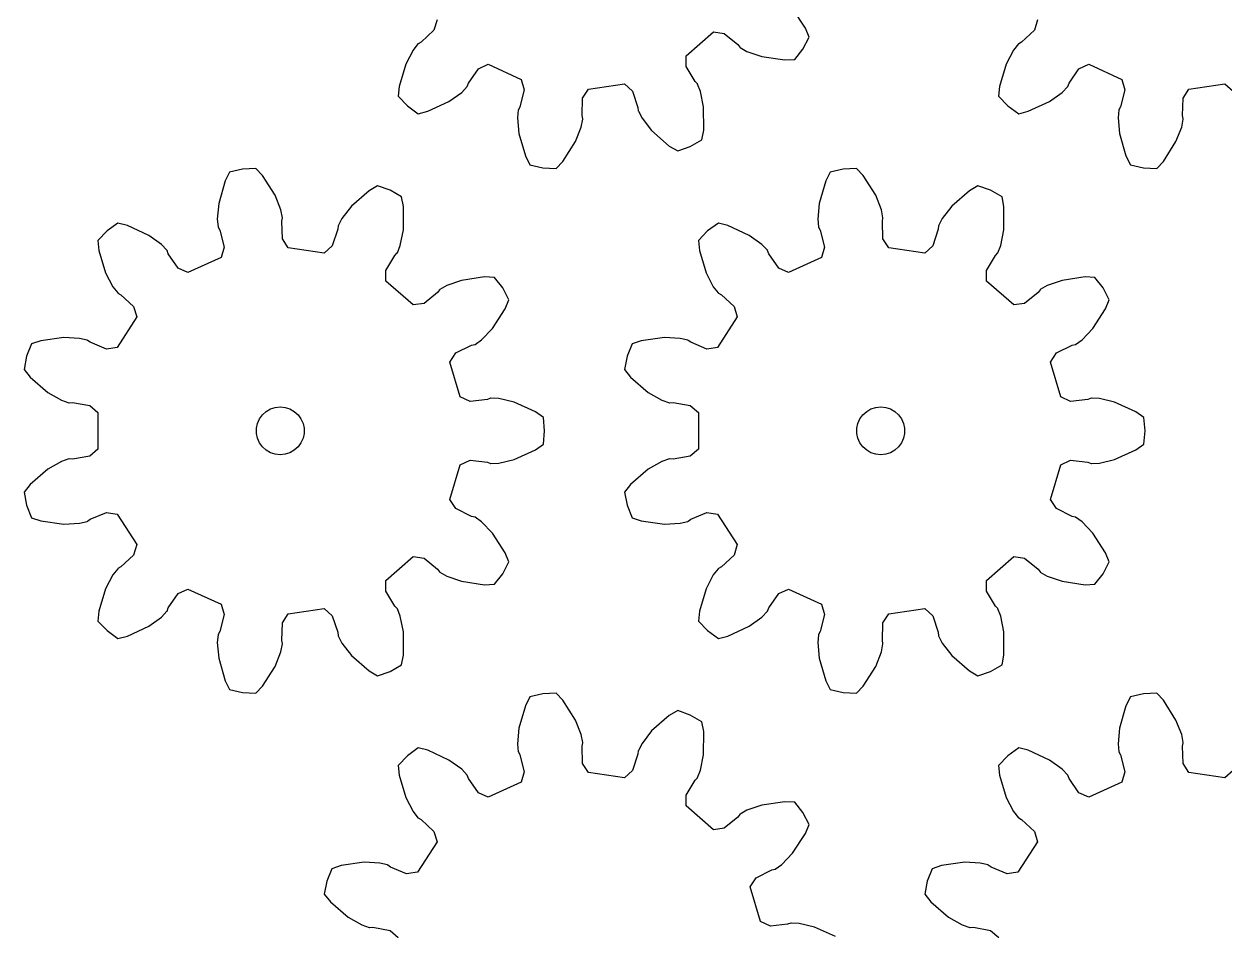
# Model space of a CAD drawing. Extents: x 0 to 183, y 0 to 230.
# Drawn here: x 0 to 75.2, y 116.5 to 173.3 of the extents above; entities that cross this region are included whole.
import ezdxf

# ---------------------------------------------------------------- set-up
doc = ezdxf.new("R2010")
doc.units = 0

msp = doc.modelspace()

# ---------------------------------------------------------------- linework, layer by layer
for p, q in [((48.912, 173.019), (48.116, 174.247)), ((25.853, 173.531), (25.658, 172.884)), ((49.142, 172.45), (48.912, 173.019)), ((63.445, 173.531), (63.249, 172.884)), ((25.658, 172.884), (24.857, 172.143)), ((41.446, 171.289), (43.167, 172.78)), ((43.167, 172.78), (43.835, 172.679)), ((43.835, 172.679), (44.683, 171.992)), ((48.76, 171.708), (49.142, 172.45)), ((63.249, 172.884), (62.449, 172.143)), ((24.351, 171.635), (23.898, 170.765)), ((24.661, 172.027), (24.351, 171.635)), ((24.674, 172.038), (24.661, 172.027)), ((24.857, 172.143), (24.674, 172.038)), ((44.683, 171.992), (44.812, 171.826)), ((44.812, 171.826), (44.826, 171.814)), ((44.826, 171.814), (45.257, 171.563)), ((45.257, 171.563), (46.183, 171.239)), ((48.244, 171.052), (48.76, 171.708)), ((61.943, 171.635), (61.49, 170.765)), ((62.253, 172.027), (61.943, 171.635)), ((62.266, 172.038), (62.253, 172.027)), ((62.449, 172.143), (62.266, 172.038)), ((23.898, 170.765), (23.481, 169.362)), ((28.448, 170.466), (29.06, 170.752)), ((29.06, 170.752), (31.131, 169.806)), ((41.451, 170.613), (41.446, 171.289)), ((46.183, 171.239), (47.631, 171.025)), ((47.631, 171.025), (48.244, 171.052)), ((61.49, 170.765), (61.073, 169.362)), ((66.039, 170.466), (66.652, 170.752)), ((66.652, 170.752), (68.723, 169.806)), ((27.828, 169.568), (28.448, 170.466)), ((42.011, 169.676), (41.451, 170.613)), ((65.42, 169.568), (66.039, 170.466)), ((23.481, 169.362), (23.42, 168.751)), ((27.398, 168.995), (27.741, 169.358)), ((27.741, 169.358), (27.75, 169.373)), ((27.75, 169.373), (27.828, 169.568)), ((31.131, 169.806), (31.317, 169.156)), ((34.971, 168.63), (35.332, 169.202)), ((35.332, 169.202), (37.586, 169.526)), ((37.586, 169.526), (38.093, 169.079)), ((42.157, 169.524), (42.011, 169.676)), ((42.166, 169.51), (42.157, 169.524)), ((42.353, 169.047), (42.166, 169.51)), ((61.073, 169.362), (61.012, 168.751)), ((64.989, 168.995), (65.333, 169.358)), ((65.333, 169.358), (65.342, 169.373)), ((65.342, 169.373), (65.42, 169.568)), ((68.723, 169.806), (68.909, 169.156)), ((72.563, 168.63), (72.924, 169.202)), ((72.924, 169.202), (75.178, 169.526)), ((75.178, 169.526), (75.685, 169.079)), ((23.42, 168.751), (23.996, 168.147)), ((25.272, 167.81), (26.6, 168.423)), ((26.6, 168.423), (27.398, 168.995)), ((31.317, 169.156), (31.044, 168.1)), ((34.935, 167.54), (34.971, 168.63)), ((38.093, 169.079), (38.435, 168.043)), ((42.543, 168.084), (42.353, 169.047)), ((61.012, 168.751), (61.588, 168.147)), ((62.863, 167.81), (64.192, 168.423)), ((64.192, 168.423), (64.989, 168.995)), ((68.909, 169.156), (68.636, 168.1)), ((72.527, 167.54), (72.563, 168.63)), ((23.996, 168.147), (24.676, 167.663)), ((24.676, 167.663), (25.272, 167.81)), ((30.942, 167.896), (30.893, 167.399)), ((30.947, 167.913), (30.942, 167.896)), ((31.044, 168.1), (30.947, 167.913)), ((38.435, 168.043), (38.454, 167.834)), ((38.454, 167.834), (38.459, 167.817)), ((38.459, 167.817), (38.686, 167.372)), ((42.548, 166.621), (42.543, 168.084)), ((61.588, 168.147), (62.267, 167.663)), ((62.267, 167.663), (62.863, 167.81)), ((68.534, 167.896), (68.484, 167.399)), ((68.539, 167.913), (68.534, 167.896)), ((68.636, 168.1), (68.539, 167.913)), ((30.893, 167.399), (30.983, 166.422)), ((34.883, 166.825), (34.976, 167.316)), ((34.976, 167.333), (34.935, 167.54)), ((34.976, 167.316), (34.976, 167.333)), ((38.686, 167.372), (39.29, 166.599)), ((68.484, 167.399), (68.574, 166.422)), ((72.475, 166.825), (72.567, 167.316)), ((72.567, 167.333), (72.527, 167.54)), ((72.567, 167.316), (72.567, 167.333)), ((30.983, 166.422), (31.39, 165.016)), ((34.522, 165.913), (34.883, 166.825)), ((39.29, 166.599), (40.392, 165.636)), ((42.434, 166.018), (42.548, 166.621)), ((68.574, 166.422), (68.981, 165.016)), ((72.113, 165.913), (72.475, 166.825)), ((33.735, 164.679), (34.522, 165.913)), ((40.392, 165.636), (40.923, 165.327)), ((40.923, 165.327), (41.711, 165.6)), ((41.711, 165.6), (42.434, 166.018)), ((71.327, 164.679), (72.113, 165.913)), ((31.39, 165.016), (31.669, 164.47)), ((33.313, 164.233), (33.735, 164.679)), ((68.981, 165.016), (69.261, 164.47)), ((70.905, 164.233), (71.327, 164.679)), ((12.873, 163.997), (12.594, 163.45)), ((13.684, 164.194), (12.873, 163.997)), ((14.517, 164.233), (13.684, 164.194)), ((14.939, 163.787), (14.517, 164.233)), ((31.669, 164.47), (32.48, 164.273)), ((32.48, 164.273), (33.313, 164.233)), ((50.465, 163.997), (50.185, 163.45)), ((51.276, 164.194), (50.465, 163.997)), ((52.109, 164.233), (51.276, 164.194)), ((52.531, 163.787), (52.109, 164.233)), ((69.261, 164.47), (70.071, 164.273)), ((70.071, 164.273), (70.905, 164.233)), ((12.594, 163.45), (12.187, 162.045)), ((15.726, 162.554), (14.939, 163.787)), ((50.185, 163.45), (49.778, 162.045)), ((53.318, 162.554), (52.531, 163.787)), ((16.087, 161.641), (15.726, 162.554)), ((21.597, 162.83), (20.494, 161.868)), ((22.127, 163.139), (21.597, 162.83)), ((22.916, 162.866), (22.127, 163.139)), ((23.638, 162.449), (22.916, 162.866)), ((23.752, 161.846), (23.638, 162.449)), ((53.679, 161.641), (53.318, 162.554)), ((59.188, 162.83), (58.086, 161.868)), ((59.719, 163.139), (59.188, 162.83)), ((60.507, 162.866), (59.719, 163.139)), ((61.23, 162.449), (60.507, 162.866)), ((61.344, 161.846), (61.23, 162.449)), ((12.187, 162.045), (12.097, 161.068)), ((16.18, 161.151), (16.087, 161.641)), ((20.494, 161.868), (19.891, 161.095)), ((23.747, 160.383), (23.752, 161.846)), ((49.778, 162.045), (49.689, 161.068)), ((53.772, 161.151), (53.679, 161.641)), ((58.086, 161.868), (57.482, 161.095)), ((61.338, 160.383), (61.344, 161.846)), ((12.097, 161.068), (12.146, 160.571)), ((16.139, 160.927), (16.18, 161.133)), ((16.175, 159.836), (16.139, 160.927)), ((16.18, 161.133), (16.18, 161.151)), ((19.891, 161.095), (19.663, 160.65)), ((49.689, 161.068), (49.738, 160.571)), ((53.731, 160.927), (53.772, 161.133)), ((53.767, 159.836), (53.731, 160.927)), ((53.772, 161.133), (53.772, 161.151)), ((57.482, 161.095), (57.255, 160.65)), ((5.2, 160.319), (4.624, 159.715)), ((5.88, 160.803), (5.2, 160.319)), ((6.476, 160.656), (5.88, 160.803)), ((7.805, 160.044), (6.476, 160.656)), ((12.146, 160.571), (12.151, 160.554)), ((12.151, 160.554), (12.248, 160.367)), ((12.248, 160.367), (12.521, 159.311)), ((19.639, 160.423), (19.298, 159.387)), ((19.658, 160.633), (19.639, 160.423)), ((19.663, 160.65), (19.658, 160.633)), ((23.557, 159.42), (23.747, 160.383)), ((42.792, 160.319), (42.216, 159.715)), ((43.471, 160.803), (42.792, 160.319)), ((44.068, 160.656), (43.471, 160.803)), ((45.396, 160.044), (44.068, 160.656)), ((49.738, 160.571), (49.743, 160.554)), ((49.743, 160.554), (49.84, 160.367)), ((49.84, 160.367), (50.113, 159.311)), ((57.231, 160.423), (56.889, 159.387)), ((57.25, 160.633), (57.231, 160.423)), ((57.255, 160.65), (57.25, 160.633)), ((61.149, 159.42), (61.338, 160.383)), ((4.624, 159.715), (4.685, 159.104)), ((8.602, 159.472), (7.805, 160.044)), ((8.945, 159.109), (8.602, 159.472)), ((16.536, 159.265), (16.175, 159.836)), ((19.298, 159.387), (18.79, 158.941)), ((23.37, 158.957), (23.557, 159.42)), ((42.216, 159.715), (42.277, 159.104)), ((46.193, 159.472), (45.396, 160.044)), ((46.537, 159.109), (46.193, 159.472)), ((54.128, 159.265), (53.767, 159.836)), ((56.889, 159.387), (56.382, 158.941)), ((60.962, 158.957), (61.149, 159.42)), ((4.685, 159.104), (5.102, 157.702)), ((8.955, 159.094), (8.945, 159.109)), ((9.032, 158.898), (8.955, 159.094)), ((9.652, 158), (9.032, 158.898)), ((12.336, 158.661), (10.264, 157.715)), ((12.521, 159.311), (12.336, 158.661)), ((18.79, 158.941), (16.536, 159.265)), ((22.656, 157.854), (23.215, 158.79)), ((23.215, 158.79), (23.361, 158.942)), ((23.361, 158.942), (23.37, 158.957)), ((42.277, 159.104), (42.694, 157.702)), ((46.546, 159.094), (46.537, 159.109)), ((46.624, 158.898), (46.546, 159.094)), ((47.243, 158), (46.624, 158.898)), ((49.927, 158.661), (47.856, 157.715)), ((50.113, 159.311), (49.927, 158.661)), ((56.382, 158.941), (54.128, 159.265)), ((60.247, 157.854), (60.806, 158.79)), ((60.806, 158.79), (60.952, 158.942)), ((60.952, 158.942), (60.962, 158.957)), ((10.264, 157.715), (9.652, 158)), ((47.856, 157.715), (47.243, 158)), ((5.102, 157.702), (5.555, 156.832)), ((22.65, 157.178), (22.656, 157.854)), ((24.371, 155.687), (22.65, 157.178)), ((27.387, 157.228), (26.461, 156.904)), ((28.835, 157.442), (27.387, 157.228)), ((29.448, 157.415), (28.835, 157.442)), ((29.964, 156.759), (29.448, 157.415)), ((42.694, 157.702), (43.147, 156.832)), ((60.242, 157.178), (60.247, 157.854)), ((61.963, 155.687), (60.242, 157.178)), ((64.979, 157.228), (64.053, 156.904)), ((66.427, 157.442), (64.979, 157.228)), ((67.04, 157.415), (66.427, 157.442)), ((67.556, 156.759), (67.04, 157.415)), ((5.555, 156.832), (5.865, 156.44)), ((5.865, 156.44), (5.879, 156.429)), ((5.879, 156.429), (6.061, 156.324)), ((25.887, 156.475), (25.04, 155.788)), ((26.017, 156.641), (25.887, 156.475)), ((26.03, 156.652), (26.017, 156.641)), ((26.461, 156.904), (26.03, 156.652)), ((30.346, 156.017), (29.964, 156.759)), ((43.147, 156.832), (43.457, 156.44)), ((43.457, 156.44), (43.47, 156.429)), ((43.47, 156.429), (43.653, 156.324)), ((63.479, 156.475), (62.631, 155.788)), ((63.608, 156.641), (63.479, 156.475)), ((63.621, 156.652), (63.608, 156.641)), ((64.053, 156.904), (63.621, 156.652)), ((67.938, 156.017), (67.556, 156.759)), ((6.061, 156.324), (6.862, 155.583)), ((25.04, 155.788), (24.371, 155.687)), ((30.116, 155.448), (30.346, 156.017)), ((43.653, 156.324), (44.454, 155.583)), ((62.631, 155.788), (61.963, 155.687)), ((67.708, 155.448), (67.938, 156.017)), ((7.057, 154.936), (5.826, 153.02)), ((6.862, 155.583), (7.057, 154.936)), ((29.321, 154.22), (30.116, 155.448)), ((44.649, 154.936), (43.418, 153.02)), ((44.454, 155.583), (44.649, 154.936)), ((66.912, 154.22), (67.708, 155.448)), ((28.641, 153.512), (29.321, 154.22)), ((66.232, 153.512), (66.912, 154.22)), ((1.049, 153.447), (0.468, 153.248)), ((2.498, 153.649), (1.049, 153.447)), ((3.478, 153.599), (2.498, 153.649)), ((3.963, 153.48), (3.478, 153.599)), ((3.979, 153.472), (3.963, 153.48)), ((4.15, 153.35), (3.979, 153.472)), ((28.233, 153.224), (28.641, 153.512)), ((38.641, 153.447), (38.06, 153.248)), ((40.09, 153.649), (38.641, 153.447)), ((41.069, 153.599), (40.09, 153.649)), ((41.554, 153.48), (41.069, 153.599)), ((41.57, 153.472), (41.554, 153.48)), ((41.741, 153.35), (41.57, 153.472)), ((65.825, 153.224), (66.232, 153.512)), ((0.468, 153.248), (0.158, 152.473)), ((5.156, 152.929), (4.15, 153.35)), ((5.826, 153.02), (5.156, 152.929)), ((26.666, 152.117), (27.035, 152.683)), ((27.035, 152.683), (28.012, 153.168)), ((28.012, 153.168), (28.217, 153.217)), ((28.217, 153.217), (28.233, 153.224)), ((38.06, 153.248), (37.75, 152.473)), ((42.748, 152.929), (41.741, 153.35)), ((43.418, 153.02), (42.748, 152.929)), ((64.257, 152.117), (64.627, 152.683)), ((64.627, 152.683), (65.604, 153.168)), ((65.604, 153.168), (65.809, 153.217)), ((65.809, 153.217), (65.825, 153.224)), ((0.158, 152.473), (0, 151.654)), ((27.307, 149.932), (26.666, 152.117)), ((37.75, 152.473), (37.592, 151.654)), ((64.899, 149.932), (64.257, 152.117)), ((0, 151.654), (0.381, 151.173)), ((0.381, 151.173), (1.491, 150.219)), ((37.592, 151.654), (37.973, 151.173)), ((37.973, 151.173), (39.082, 150.219)), ((1.491, 150.219), (2.342, 149.731)), ((2.342, 149.731), (2.815, 149.57)), ((27.924, 149.656), (27.307, 149.932)), ((29.008, 149.775), (27.924, 149.656)), ((29.207, 149.845), (29.008, 149.775)), ((29.224, 149.848), (29.207, 149.845)), ((29.723, 149.826), (29.224, 149.848)), ((30.678, 149.598), (29.723, 149.826)), ((39.082, 150.219), (39.934, 149.731)), ((39.934, 149.731), (40.406, 149.57)), ((65.516, 149.656), (64.899, 149.932)), ((66.6, 149.775), (65.516, 149.656)), ((66.799, 149.845), (66.6, 149.775)), ((66.816, 149.848), (66.799, 149.845)), ((67.315, 149.826), (66.816, 149.848)), ((68.269, 149.598), (67.315, 149.826)), ((2.815, 149.57), (2.832, 149.567)), ((2.832, 149.567), (3.042, 149.578)), ((3.042, 149.578), (4.116, 149.387)), ((4.116, 149.387), (4.63, 148.949)), ((4.63, 148.949), (4.63, 146.671)), ((14.925, 148.814), (15.158, 149.024)), ((15.158, 149.024), (15.429, 149.18)), ((15.429, 149.18), (15.728, 149.277)), ((15.728, 149.277), (16.04, 149.31)), ((16.04, 149.31), (16.351, 149.277)), ((16.351, 149.277), (16.65, 149.18)), ((16.65, 149.18), (16.921, 149.024)), ((16.921, 149.024), (17.154, 148.814)), ((32.011, 148.995), (30.678, 149.598)), ((32.512, 148.641), (32.011, 148.995)), ((40.406, 149.57), (40.424, 149.567)), ((40.424, 149.567), (40.634, 149.578)), ((40.634, 149.578), (41.708, 149.387)), ((41.708, 149.387), (42.222, 148.949)), ((42.222, 148.949), (42.222, 146.671)), ((52.516, 148.814), (52.75, 149.024)), ((52.75, 149.024), (53.021, 149.18)), ((53.021, 149.18), (53.319, 149.277)), ((53.319, 149.277), (53.631, 149.31)), ((53.631, 149.31), (53.943, 149.277)), ((53.943, 149.277), (54.241, 149.18)), ((54.241, 149.18), (54.513, 149.024)), ((54.513, 149.024), (54.746, 148.814)), ((69.603, 148.995), (68.269, 149.598)), ((70.104, 148.641), (69.603, 148.995)), ((14.548, 147.967), (14.613, 148.274)), ((14.613, 148.274), (14.74, 148.56)), ((14.74, 148.56), (14.925, 148.814)), ((17.154, 148.814), (17.339, 148.56)), ((17.339, 148.56), (17.466, 148.274)), ((17.466, 148.274), (17.531, 147.967)), ((32.592, 147.81), (32.512, 148.641)), ((52.139, 147.967), (52.205, 148.274)), ((52.205, 148.274), (52.332, 148.56)), ((52.332, 148.56), (52.516, 148.814)), ((54.746, 148.814), (54.93, 148.56)), ((54.93, 148.56), (55.058, 148.274)), ((55.058, 148.274), (55.123, 147.967)), ((70.183, 147.81), (70.104, 148.641)), ((14.548, 147.653), (14.548, 147.967)), ((14.613, 147.346), (14.548, 147.653)), ((17.531, 147.653), (17.466, 147.346)), ((17.531, 147.967), (17.531, 147.653)), ((32.512, 146.979), (32.592, 147.81)), ((52.139, 147.653), (52.139, 147.967)), ((52.205, 147.346), (52.139, 147.653)), ((55.123, 147.653), (55.058, 147.346)), ((55.123, 147.967), (55.123, 147.653)), ((70.104, 146.979), (70.183, 147.81)), ((4.63, 146.671), (4.116, 146.233)), ((14.74, 147.06), (14.613, 147.346)), ((14.925, 146.806), (14.74, 147.06)), ((15.158, 146.596), (14.925, 146.806)), ((17.154, 146.806), (16.921, 146.596)), ((17.339, 147.06), (17.154, 146.806)), ((17.466, 147.346), (17.339, 147.06)), ((30.678, 146.022), (32.011, 146.625)), ((32.011, 146.625), (32.512, 146.979)), ((42.222, 146.671), (41.708, 146.233)), ((52.332, 147.06), (52.205, 147.346)), ((52.516, 146.806), (52.332, 147.06)), ((52.75, 146.596), (52.516, 146.806)), ((54.746, 146.806), (54.513, 146.596)), ((54.93, 147.06), (54.746, 146.806)), ((55.058, 147.346), (54.93, 147.06)), ((68.269, 146.022), (69.603, 146.625)), ((69.603, 146.625), (70.104, 146.979)), ((2.342, 145.889), (1.491, 145.401)), ((2.815, 146.05), (2.342, 145.889)), ((2.832, 146.053), (2.815, 146.05)), ((3.042, 146.042), (2.832, 146.053)), ((4.116, 146.233), (3.042, 146.042)), ((15.429, 146.44), (15.158, 146.596)), ((15.728, 146.343), (15.429, 146.44)), ((16.04, 146.31), (15.728, 146.343)), ((16.351, 146.343), (16.04, 146.31)), ((16.65, 146.44), (16.351, 146.343)), ((16.921, 146.596), (16.65, 146.44)), ((27.307, 145.688), (27.924, 145.964)), ((27.924, 145.964), (29.008, 145.845)), ((29.723, 145.794), (30.678, 146.022)), ((39.934, 145.889), (39.082, 145.401)), ((40.406, 146.05), (39.934, 145.889)), ((40.424, 146.053), (40.406, 146.05)), ((40.634, 146.042), (40.424, 146.053)), ((41.708, 146.233), (40.634, 146.042)), ((53.021, 146.44), (52.75, 146.596)), ((53.319, 146.343), (53.021, 146.44)), ((53.631, 146.31), (53.319, 146.343)), ((53.943, 146.343), (53.631, 146.31)), ((54.241, 146.44), (53.943, 146.343)), ((54.513, 146.596), (54.241, 146.44)), ((64.899, 145.688), (65.516, 145.964)), ((65.516, 145.964), (66.6, 145.845)), ((67.315, 145.794), (68.269, 146.022)), ((1.491, 145.401), (0.381, 144.447)), ((26.666, 143.503), (27.307, 145.688)), ((29.008, 145.845), (29.207, 145.775)), ((29.207, 145.775), (29.224, 145.772)), ((29.224, 145.772), (29.723, 145.794)), ((39.082, 145.401), (37.973, 144.447)), ((64.257, 143.503), (64.899, 145.688)), ((66.6, 145.845), (66.799, 145.775)), ((66.799, 145.775), (66.816, 145.772)), ((66.816, 145.772), (67.315, 145.794)), ((0.381, 144.447), (0, 143.966)), ((37.973, 144.447), (37.592, 143.966)), ((0, 143.966), (0.158, 143.147)), ((37.592, 143.966), (37.75, 143.147)), ((0.158, 143.147), (0.468, 142.372)), ((27.035, 142.938), (26.666, 143.503)), ((28.012, 142.452), (27.035, 142.938)), ((37.75, 143.147), (38.06, 142.372)), ((64.627, 142.938), (64.257, 143.503)), ((65.604, 142.452), (64.627, 142.938)), ((0.468, 142.372), (1.049, 142.174)), ((1.049, 142.174), (2.498, 141.971)), ((3.478, 142.021), (3.963, 142.14)), ((3.963, 142.14), (3.979, 142.148)), ((3.979, 142.148), (4.15, 142.27)), ((4.15, 142.27), (5.156, 142.691)), ((5.156, 142.691), (5.826, 142.6)), ((5.826, 142.6), (7.057, 140.684)), ((28.217, 142.403), (28.012, 142.452)), ((28.233, 142.396), (28.217, 142.403)), ((28.641, 142.108), (28.233, 142.396)), ((29.321, 141.4), (28.641, 142.108)), ((38.06, 142.372), (38.641, 142.174)), ((38.641, 142.174), (40.09, 141.971)), ((41.069, 142.021), (41.554, 142.14)), ((41.554, 142.14), (41.57, 142.148)), ((41.57, 142.148), (41.741, 142.27)), ((41.741, 142.27), (42.748, 142.691)), ((42.748, 142.691), (43.418, 142.6)), ((43.418, 142.6), (44.649, 140.684)), ((65.809, 142.403), (65.604, 142.452)), ((65.825, 142.396), (65.809, 142.403)), ((66.232, 142.108), (65.825, 142.396)), ((66.912, 141.4), (66.232, 142.108)), ((2.498, 141.971), (3.478, 142.021)), ((30.116, 140.172), (29.321, 141.4)), ((40.09, 141.971), (41.069, 142.021)), ((67.708, 140.172), (66.912, 141.4)), ((7.057, 140.684), (6.862, 140.037)), ((44.649, 140.684), (44.454, 140.037)), ((6.862, 140.037), (6.061, 139.296)), ((22.65, 138.442), (24.371, 139.933)), ((24.371, 139.933), (25.04, 139.832)), ((30.346, 139.603), (30.116, 140.172)), ((44.454, 140.037), (43.653, 139.296)), ((60.242, 138.442), (61.963, 139.933)), ((61.963, 139.933), (62.631, 139.832)), ((67.938, 139.603), (67.708, 140.172)), ((5.865, 139.18), (5.555, 138.788)), ((5.879, 139.191), (5.865, 139.18)), ((6.061, 139.296), (5.879, 139.191)), ((25.04, 139.832), (25.887, 139.145)), ((25.887, 139.145), (26.017, 138.979)), ((29.964, 138.861), (30.346, 139.603)), ((43.457, 139.18), (43.147, 138.788)), ((43.47, 139.191), (43.457, 139.18)), ((43.653, 139.296), (43.47, 139.191)), ((62.631, 139.832), (63.479, 139.145)), ((63.479, 139.145), (63.608, 138.979)), ((67.556, 138.861), (67.938, 139.603)), ((5.555, 138.788), (5.102, 137.918)), ((22.656, 137.766), (22.65, 138.442)), ((26.017, 138.979), (26.03, 138.968)), ((26.03, 138.968), (26.461, 138.716)), ((26.461, 138.716), (27.387, 138.392)), ((27.387, 138.392), (28.835, 138.178)), ((29.448, 138.205), (29.964, 138.861)), ((43.147, 138.788), (42.694, 137.918)), ((60.247, 137.766), (60.242, 138.442)), ((63.608, 138.979), (63.621, 138.968)), ((63.621, 138.968), (64.053, 138.716)), ((64.053, 138.716), (64.979, 138.392)), ((64.979, 138.392), (66.427, 138.178)), ((67.04, 138.205), (67.556, 138.861)), ((5.102, 137.918), (4.685, 136.516)), ((9.032, 136.722), (9.652, 137.62)), ((9.652, 137.62), (10.264, 137.905)), ((10.264, 137.905), (12.336, 136.959)), ((23.215, 136.83), (22.656, 137.766)), ((28.835, 138.178), (29.448, 138.205)), ((42.694, 137.918), (42.277, 136.516)), ((46.624, 136.722), (47.243, 137.62)), ((47.243, 137.62), (47.856, 137.905)), ((47.856, 137.905), (49.927, 136.959)), ((60.806, 136.83), (60.247, 137.766)), ((66.427, 138.178), (67.04, 138.205)), ((12.336, 136.959), (12.521, 136.309)), ((23.361, 136.678), (23.215, 136.83)), ((49.927, 136.959), (50.113, 136.309)), ((60.952, 136.678), (60.806, 136.83)), ((4.685, 136.516), (4.624, 135.905)), ((7.805, 135.576), (8.602, 136.148)), ((8.602, 136.148), (8.945, 136.511)), ((8.945, 136.511), (8.955, 136.526)), ((8.955, 136.526), (9.032, 136.722)), ((12.521, 136.309), (12.248, 135.253)), ((16.175, 135.784), (16.536, 136.355)), ((16.536, 136.355), (18.79, 136.679)), ((18.79, 136.679), (19.298, 136.233)), ((19.298, 136.233), (19.639, 135.197)), ((23.37, 136.663), (23.361, 136.678)), ((23.557, 136.2), (23.37, 136.663)), ((23.747, 135.237), (23.557, 136.2)), ((42.277, 136.516), (42.216, 135.905)), ((45.396, 135.576), (46.193, 136.148)), ((46.193, 136.148), (46.537, 136.511)), ((46.537, 136.511), (46.546, 136.526)), ((46.546, 136.526), (46.624, 136.722)), ((50.113, 136.309), (49.84, 135.253)), ((53.767, 135.784), (54.128, 136.355)), ((54.128, 136.355), (56.382, 136.679)), ((56.382, 136.679), (56.889, 136.233)), ((56.889, 136.233), (57.231, 135.197)), ((60.962, 136.663), (60.952, 136.678)), ((61.149, 136.2), (60.962, 136.663)), ((61.338, 135.237), (61.149, 136.2)), ((4.624, 135.905), (5.2, 135.301)), ((6.476, 134.964), (7.805, 135.576)), ((16.139, 134.693), (16.175, 135.784)), ((42.216, 135.905), (42.792, 135.301)), ((44.068, 134.964), (45.396, 135.576)), ((53.731, 134.693), (53.767, 135.784)), ((5.2, 135.301), (5.88, 134.817)), ((5.88, 134.817), (6.476, 134.964)), ((12.146, 135.049), (12.097, 134.552)), ((12.151, 135.066), (12.146, 135.049)), ((12.248, 135.253), (12.151, 135.066)), ((16.18, 134.487), (16.139, 134.693)), ((19.639, 135.197), (19.658, 134.987)), ((19.658, 134.987), (19.663, 134.97)), ((19.663, 134.97), (19.891, 134.525)), ((23.752, 133.774), (23.747, 135.237)), ((42.792, 135.301), (43.471, 134.817)), ((43.471, 134.817), (44.068, 134.964)), ((49.738, 135.049), (49.689, 134.552)), ((49.743, 135.066), (49.738, 135.049)), ((49.84, 135.253), (49.743, 135.066)), ((53.772, 134.487), (53.731, 134.693)), ((57.231, 135.197), (57.25, 134.987)), ((57.25, 134.987), (57.255, 134.97)), ((57.255, 134.97), (57.482, 134.525)), ((61.344, 133.774), (61.338, 135.237)), ((12.097, 134.552), (12.187, 133.575)), ((15.726, 133.066), (16.087, 133.979)), ((16.087, 133.979), (16.18, 134.469)), ((16.18, 134.469), (16.18, 134.487)), ((19.891, 134.525), (20.494, 133.752)), ((49.689, 134.552), (49.778, 133.575)), ((53.318, 133.066), (53.679, 133.979)), ((53.679, 133.979), (53.772, 134.469)), ((53.772, 134.469), (53.772, 134.487)), ((57.482, 134.525), (58.086, 133.752)), ((12.187, 133.575), (12.594, 132.17)), ((20.494, 133.752), (21.597, 132.79)), ((22.916, 132.754), (23.638, 133.171)), ((23.638, 133.171), (23.752, 133.774)), ((49.778, 133.575), (50.185, 132.17)), ((58.086, 133.752), (59.188, 132.79)), ((60.507, 132.754), (61.23, 133.171)), ((61.23, 133.171), (61.344, 133.774)), ((14.939, 131.833), (15.726, 133.066)), ((21.597, 132.79), (22.127, 132.481)), ((22.127, 132.481), (22.916, 132.754)), ((52.531, 131.833), (53.318, 133.066)), ((59.188, 132.79), (59.719, 132.481)), ((59.719, 132.481), (60.507, 132.754)), ((12.594, 132.17), (12.873, 131.623)), ((12.873, 131.623), (13.684, 131.426)), ((14.517, 131.387), (14.939, 131.833)), ((50.185, 132.17), (50.465, 131.623)), ((50.465, 131.623), (51.276, 131.426)), ((52.109, 131.387), (52.531, 131.833)), ((13.684, 131.426), (14.517, 131.387)), ((31.669, 131.15), (31.39, 130.604)), ((32.48, 131.347), (31.669, 131.15)), ((33.313, 131.387), (32.48, 131.347)), ((33.735, 130.941), (33.313, 131.387)), ((34.522, 129.707), (33.735, 130.941)), ((51.276, 131.426), (52.109, 131.387)), ((69.261, 131.15), (68.981, 130.604)), ((70.071, 131.347), (69.261, 131.15)), ((70.905, 131.387), (70.071, 131.347)), ((71.327, 130.941), (70.905, 131.387)), ((72.113, 129.707), (71.327, 130.941)), ((31.39, 130.604), (30.983, 129.198)), ((40.923, 130.293), (40.392, 129.984)), ((41.711, 130.02), (40.923, 130.293)), ((68.981, 130.604), (68.574, 129.198)), ((34.883, 128.795), (34.522, 129.707)), ((40.392, 129.984), (39.29, 129.021)), ((42.434, 129.603), (41.711, 130.02)), ((42.548, 128.999), (42.434, 129.603)), ((72.475, 128.795), (72.113, 129.707)), ((30.983, 129.198), (30.893, 128.221)), ((34.976, 128.304), (34.883, 128.795)), ((39.29, 129.021), (38.686, 128.248)), ((42.543, 127.536), (42.548, 128.999)), ((68.574, 129.198), (68.484, 128.221)), ((72.567, 128.304), (72.475, 128.795)), ((24.676, 127.957), (23.996, 127.473)), ((25.272, 127.81), (24.676, 127.957)), ((26.6, 127.197), (25.272, 127.81)), ((30.893, 128.221), (30.942, 127.724)), ((34.935, 128.08), (34.976, 128.287)), ((34.971, 126.99), (34.935, 128.08)), ((34.976, 128.287), (34.976, 128.304)), ((38.686, 128.248), (38.459, 127.803)), ((62.267, 127.957), (61.588, 127.473)), ((62.863, 127.81), (62.267, 127.957)), ((64.192, 127.197), (62.863, 127.81)), ((68.484, 128.221), (68.534, 127.724)), ((72.527, 128.08), (72.567, 128.287)), ((72.563, 126.99), (72.527, 128.08)), ((72.567, 128.287), (72.567, 128.304)), ((23.996, 127.473), (23.42, 126.869)), ((27.398, 126.625), (26.6, 127.197)), ((30.942, 127.724), (30.947, 127.707)), ((30.947, 127.707), (31.044, 127.52)), ((31.044, 127.52), (31.317, 126.464)), ((38.435, 127.577), (38.093, 126.541)), ((38.454, 127.786), (38.435, 127.577)), ((38.459, 127.803), (38.454, 127.786)), ((42.353, 126.573), (42.543, 127.536)), ((61.588, 127.473), (61.012, 126.869)), ((64.989, 126.625), (64.192, 127.197)), ((68.534, 127.724), (68.539, 127.707)), ((68.539, 127.707), (68.636, 127.52)), ((68.636, 127.52), (68.909, 126.464)), ((23.42, 126.869), (23.481, 126.258)), ((27.741, 126.262), (27.398, 126.625)), ((31.317, 126.464), (31.131, 125.814)), ((35.332, 126.418), (34.971, 126.99)), ((37.586, 126.094), (35.332, 126.418)), ((38.093, 126.541), (37.586, 126.094)), ((42.166, 126.11), (42.353, 126.573)), ((61.012, 126.869), (61.073, 126.258)), ((65.333, 126.262), (64.989, 126.625)), ((68.909, 126.464), (68.723, 125.814)), ((72.924, 126.418), (72.563, 126.99)), ((75.178, 126.094), (72.924, 126.418)), ((75.685, 126.541), (75.178, 126.094)), ((23.481, 126.258), (23.898, 124.855)), ((27.75, 126.247), (27.741, 126.262)), ((27.828, 126.052), (27.75, 126.247)), ((28.448, 125.154), (27.828, 126.052)), ((31.131, 125.814), (29.06, 124.869)), ((41.451, 125.007), (42.011, 125.944)), ((42.011, 125.944), (42.157, 126.096)), ((42.157, 126.096), (42.166, 126.11)), ((61.073, 126.258), (61.49, 124.855)), ((65.342, 126.247), (65.333, 126.262)), ((65.42, 126.052), (65.342, 126.247)), ((66.039, 125.154), (65.42, 126.052)), ((68.723, 125.814), (66.652, 124.869)), ((23.898, 124.855), (24.351, 123.985)), ((29.06, 124.869), (28.448, 125.154)), ((41.446, 124.331), (41.451, 125.007)), ((61.49, 124.855), (61.943, 123.985)), ((66.652, 124.869), (66.039, 125.154)), ((43.167, 122.84), (41.446, 124.331)), ((45.257, 124.057), (44.826, 123.806)), ((46.183, 124.381), (45.257, 124.057)), ((47.631, 124.595), (46.183, 124.381)), ((48.244, 124.568), (47.631, 124.595)), ((48.76, 123.912), (48.244, 124.568)), ((24.351, 123.985), (24.661, 123.594)), ((24.661, 123.594), (24.674, 123.582)), ((24.674, 123.582), (24.857, 123.477)), ((24.857, 123.477), (25.658, 122.736)), ((44.683, 123.628), (43.835, 122.941)), ((44.812, 123.794), (44.683, 123.628)), ((44.826, 123.806), (44.812, 123.794)), ((49.142, 123.171), (48.76, 123.912)), ((61.943, 123.985), (62.253, 123.594)), ((62.253, 123.594), (62.266, 123.582)), ((62.266, 123.582), (62.449, 123.477)), ((62.449, 123.477), (63.249, 122.736)), ((25.658, 122.736), (25.853, 122.089)), ((43.835, 122.941), (43.167, 122.84)), ((48.116, 121.373), (48.912, 122.601)), ((48.912, 122.601), (49.142, 123.171)), ((63.249, 122.736), (63.445, 122.089)), ((25.853, 122.089), (24.622, 120.174)), ((63.445, 122.089), (62.213, 120.174)), ((47.437, 120.666), (48.116, 121.373)), ((19.264, 120.401), (18.954, 119.627)), ((19.845, 120.6), (19.264, 120.401)), ((21.294, 120.803), (19.845, 120.6)), ((22.274, 120.753), (21.294, 120.803)), ((22.759, 120.633), (22.274, 120.753)), ((22.774, 120.626), (22.759, 120.633)), ((22.946, 120.503), (22.774, 120.626)), ((23.952, 120.083), (22.946, 120.503)), ((45.831, 119.836), (46.808, 120.321)), ((46.808, 120.321), (47.013, 120.37)), ((47.013, 120.37), (47.029, 120.378)), ((47.029, 120.378), (47.437, 120.666)), ((56.855, 120.401), (56.545, 119.627)), ((57.436, 120.6), (56.855, 120.401)), ((58.885, 120.803), (57.436, 120.6)), ((59.865, 120.753), (58.885, 120.803)), ((60.35, 120.633), (59.865, 120.753)), ((60.366, 120.626), (60.35, 120.633)), ((60.537, 120.503), (60.366, 120.626)), ((61.544, 120.083), (60.537, 120.503)), ((18.954, 119.627), (18.796, 118.807)), ((24.622, 120.174), (23.952, 120.083)), ((45.462, 119.27), (45.831, 119.836)), ((56.545, 119.627), (56.387, 118.807)), ((62.213, 120.174), (61.544, 120.083)), ((18.796, 118.807), (19.177, 118.326)), ((46.103, 117.085), (45.462, 119.27)), ((56.387, 118.807), (56.769, 118.326)), ((19.177, 118.326), (20.286, 117.372)), ((56.769, 118.326), (57.878, 117.372)), ((20.286, 117.372), (21.138, 116.885)), ((57.878, 117.372), (58.73, 116.885)), ((21.138, 116.885), (21.61, 116.723)), ((21.61, 116.723), (21.628, 116.721)), ((21.628, 116.721), (21.838, 116.731)), ((21.838, 116.731), (22.912, 116.541)), ((22.912, 116.541), (23.426, 116.102)), ((46.72, 116.809), (46.103, 117.085)), ((47.804, 116.929), (46.72, 116.809)), ((48.003, 116.998), (47.804, 116.929)), ((48.02, 117.001), (48.003, 116.998)), ((48.519, 116.979), (48.02, 117.001)), ((49.474, 116.751), (48.519, 116.979)), ((50.807, 116.148), (49.474, 116.751)), ((58.73, 116.885), (59.202, 116.723)), ((59.202, 116.723), (59.219, 116.721)), ((59.219, 116.721), (59.43, 116.731)), ((59.43, 116.731), (60.504, 116.541)), ((60.504, 116.541), (61.018, 116.102))]:
    msp.add_line(p, q)

doc.saveas('drawing.dxf')
